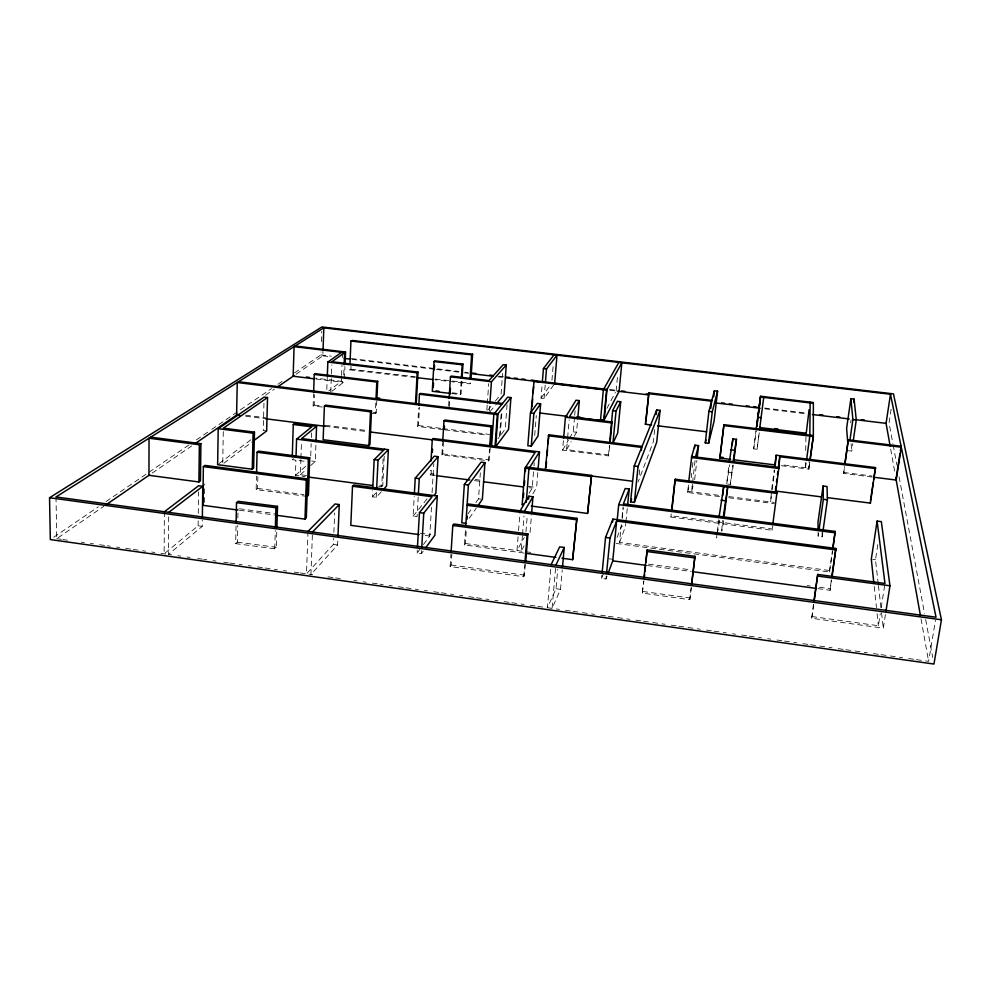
<?xml version="1.0" encoding="UTF-8"?>
<svg xmlns="http://www.w3.org/2000/svg" width="991" height="991" viewBox="0 0 991 991"><rect width="100%" height="100%" fill="white"/><g stroke="black" fill="none" stroke-linecap="round" stroke-linejoin="round"><path stroke-width="0.74" stroke-dasharray="4.96 3.72" d="M885.434 614.544L883.303 628.158L811.74 618.273L813.462 604.485M164.37 511.752L164.147 553.796L198.126 525.8L202.238 526.357L202.313 520.201M168.693 516.856L168.458 554.403L202.238 526.357M781.255 465.696L808.867 469.139L808.953 461.558M198.126 525.8L198.2 519.631M198.274 513.474L198.547 491.908M204.48 502.474L204.728 483.942M222.752 462.574L223.334 428.174M805.472 462.636L805.361 468.706L806.166 462.76M805.695 450.521L805.956 436.882M276.774 532.155L276.328 547.317L274.78 548.803L235.672 543.638L236.044 525.428M235.672 543.638L237.344 542.176L237.679 525.527M237.84 517.959L238.026 508.879M307.148 496.404L256.161 489.604L256.496 476.151M256.161 489.604L257.573 488.414L257.908 474.999M263.953 403.164L263.259 430.528L266.653 430.961M274.78 548.803L275.287 530.557M299.133 475.841L295.417 475.346L295.913 460.27M306.492 475.519L300.384 474.714L300.892 459.663M300.942 458.164L301.487 441.602M307.99 531.387L306.504 573.826L333.385 544.406L333.633 538.41M310.728 455.922L311.149 443.671M311.372 437.539L311.533 432.943M322.236 407.041L313.144 405.901L313.565 393.91M313.144 405.901L314.184 405.096L314.556 394.616M312.363 535.029L310.951 574.458L337.609 544.976L337.857 538.993M310.691 465.572L315.299 461.472L315.968 443.126M294.513 372.913L320.911 354.902L321.01 351.954M321.381 341.66L321.765 331.366M296.074 374.226L322.806 355.856L322.967 351.433M326.795 389.488L327.265 377.298M330.746 392.163L331.39 375.416M331.452 373.904L331.812 364.775M333.868 532.427L334.661 512.954M341.511 376.84L341.338 381.287L328.801 390.912M341.573 375.366L341.994 364.985M342.304 357.578L342.477 353.143M343.716 374.945L344.075 366.038M344.459 378.686L344.942 366.831M415.018 377.447L349.724 369.854L349.848 366.819M349.724 369.854L350.925 369.222L351.049 366.199M372.257 413.272L375.292 413.656L375.862 401.615M375.292 413.656L376.208 412.813L376.791 400.798M381.386 491.672L376.233 497.321L372.381 496.801L372.666 490.867M376.233 497.321L376.518 491.375M378.649 486.296L381.708 486.692L383.145 457.867M381.708 486.692L382.774 485.54L384.285 455.265M443.398 429.648L417.62 426.415L418.66 408.019M418.214 496.949L417.075 516.782L413.086 516.249L414.213 496.417M417.62 426.415L418.475 425.548L419.515 407.177M423.169 551.219L421.373 553.647L417.112 553.065L417.285 550.067M421.373 553.647L421.559 550.649M434.752 475.445L430.181 474.85L430.453 470.242M430.181 474.85L431.097 473.76L431.469 467.628M432.064 492.676L433.81 463.776M423.43 544.555L429.747 536.044L431.481 507.318M490.285 448.031L488.699 460.865L441.875 454.881L442.643 442.543M441.875 454.881L442.729 453.89L443.485 441.565M448.626 406.013L449.01 399.869M449.27 406.756L449.654 400.624M451.462 393.538L460.307 394.579L461.273 379.677M460.307 394.579L461.05 393.836L461.917 380.457M525.49 564.474L523.805 576.737L450.137 566.567L450.93 554.378M450.137 566.567L451.165 565.019L451.859 554.39M523.88 553.04L464.469 544.963L465.497 529.702M464.469 544.963L465.411 543.539L466.451 528.314M475.878 502.561L478.529 498.783L480.338 472.843M486.866 409.84L487.188 405.22M487.299 403.684L488.699 383.69M489.368 411.03L489.814 404.873M488.699 460.865L489.542 449.022M501.074 394.17L502.586 373.508M499.489 436.684L501.186 413.544M500.17 435.78L501.867 412.69M507.045 404.762L505.249 429.016L497.916 438.778M518.058 536.788L516.98 550.538L524.264 537.469M518.541 530.68L520.102 510.836M522.406 535.834L521.192 551.107L524.066 545.88M522.53 534.31L523.991 515.977M525.961 531.882L527.274 515.531M534.694 435.495L536.292 415.625M523.805 576.737L524.784 564.498M529.107 493.245L532.192 488.092L533.864 467.331M533.988 465.857L534.223 462.884M530.061 532.44L531.51 514.589M553.746 384.88L544.096 398.481L541.036 398.122L542.238 383.344M772.1 530.259L772.2 528.971L671.266 515.791L670.907 517.029L772.1 530.259L772.67 525.837M532.885 493.741L536.602 487.448L537.816 472.645M544.096 398.481L545.174 385.189M551.937 380.284L553.312 363.808M550.748 569.23L547.441 607.731L556.025 588.716L557.735 569.268M609.738 445.95L608.424 455.897L562.591 450.125L563.495 439.657M555.567 568.326L552.086 608.375L560.522 589.335L562.244 569.887M608.883 454.931L566.579 449.604L567.496 439.162M567.62 437.663L569.181 419.75M569.354 438.493L573.244 431.828L574.569 416.765M574.706 415.266L575.102 410.745M574.247 436.238L576.539 432.237L577.48 421.695M771.332 493.617L770.589 501.954L771.964 491.301M608.424 455.897L609.428 445.393M616.117 390.999L617.554 375.961M607.037 576.205L605.996 578.992L601.587 578.385L601.884 575.35M605.996 578.992L606.294 575.957M616.278 543.452L829.578 572.005L829.541 570.519L619.548 542.436L621.332 524.635M622.063 517.215L623.104 506.835M622.187 518.516L623.24 508.011M619.548 542.436L625.445 526.543L625.742 523.545M625.891 522.034L627.253 508.532M639.158 474.875L639.765 468.879M654.642 429.611L653.379 441.726L638.13 481.948M691.334 587.576L689.773 599.666L642.317 593.114L643.568 581.209M642.317 593.114L643.939 580.701M670.907 517.029L671.241 513.982M719.466 496.565L687.506 492.465L688.658 483.769M691.21 477.724L691.706 473.289M692.375 467.368L693.043 461.447M692.387 484.24L691.52 491.821L693.613 483.719M692.56 482.728L695.137 459.997M694.666 479.669L696.859 460.431M689.773 599.666L691.148 587.737M717.112 533.356L716.58 537.878L720.643 538.41M717.298 531.845L718.735 519.779M719.664 520.3L717.112 534.967M733.328 465.113L730.317 484.401L726.663 483.93L728.992 464.643M721.559 530.879L722.823 520.312M726.663 483.93L729.772 464.668M723.616 520.808L721.943 531.139M730.317 484.401L732.659 465.101M759.242 432.757L757.062 449.282L753.693 448.861L755.96 430.788M757.062 449.282L759.143 432.708M771.704 489.455L774.206 470.118M772.162 489.777L774.739 469.969M809.684 462.227L808.879 468.148L781.329 464.705M808.867 469.139L809.882 461.719M753.693 448.861L756.207 430.862M822.79 532.378L822.158 536.812L818.132 536.28L818.554 533.331M811.74 618.273L813.673 604.708M829.541 570.519L832.353 550.971M872.179 477.043L843.638 473.475L844.431 466.538M850.65 422.847L851.071 419.874M843.638 473.475L844.493 467.529M829.578 572.005L832.626 550.909M817.885 588.642L830.099 590.302L831.35 579.772M830.099 590.302L831.622 579.846M848.395 450.707L851.752 451.116L852.83 443.683M891.144 409.172L889.051 422.934L892.866 443.46M878.249 583.972L875.487 559.754L878.063 542.969M811.753 616.513L878.385 625.717L880.268 613.64M881.21 607.607L884.975 583.464M925.544 660.923L928.604 661.356L935.504 620.242M687.506 492.465L689.6 484.599M601.587 578.385L603.172 574.21M617.059 537.556L621.444 526.01L625.445 526.543M606.888 408.391L615.399 392.337M566.579 449.604L571.175 441.59M562.591 450.125L568.586 439.831M469.288 518.256L476.262 508.135M467.95 513.933L472.36 507.615M541.036 398.122L549.918 385.759M417.112 553.065L419.825 549.423M413.086 516.249L427.319 498.572M489.926 411.773L495.624 404.861M487.708 410.224L491.548 405.629M495.376 401.021L499.204 396.425M372.381 496.801L376.53 492.304M300.384 474.714L306.108 469.635M295.417 475.346L305.897 466.117M293.423 458.622L292.184 459.663L308.981 461.856M331.886 391.284L344.335 381.659L315.448 378.128M223.941 463.156L252.011 441.998M219.073 463.59L250.996 439.707M56.016 496.949L56.722 538.683L103.82 506.314M152.205 473.079L191.672 445.962M265.514 395.223L274.433 389.104M53.762 537.221L98.344 506.797M105.987 501.582L188.786 445.07M196.429 439.855L210.439 430.292M211.715 429.413L271.584 388.559M277.951 384.211L283.054 380.73M350.925 369.222L415.415 376.729M435.371 379.045L470.688 383.145L469.697 383.814L434.764 379.751M452.218 392.808L461.05 393.836M320.911 354.902L331.39 356.153M351.359 358.544L458.895 371.427M465.039 372.158L468.111 372.529M498.832 376.208L503.44 376.753M609.428 389.451L617.108 390.367M764.581 408.032L806.055 412.999M322.806 355.856L330.486 356.772M351.966 359.349L434.851 369.284M436.374 369.47L462.475 372.591M464.011 372.777L468.607 373.334M497.767 376.828L502.375 377.373M609.812 390.243L617.48 391.172M764.829 408.825L806.265 413.792M315.993 379.02L343.406 382.365M573.244 431.828L576.539 432.237M314.184 405.096L321.753 406.037M373.186 412.442L376.208 412.813M843.576 472.472L872.043 476.027M418.475 425.548L441.168 428.385M442.68 428.57L489.579 434.454M444.909 429.846L487.361 435.16M728.856 472.236L732.411 472.695M245.533 415.192L265.477 417.719M325.321 425.275L368.28 430.713M245.78 416.245L265.65 418.759M325.259 426.303L368.057 431.717M442.729 453.89L489.443 459.849M687.804 491.35L719.689 495.438M728.806 496.602L774.355 502.449M728.608 497.742L774.268 503.601M431.097 473.76L434.132 474.156M475.147 479.483L481.23 480.263M528.314 486.37L536.602 487.448M474.342 480.585L481.948 481.564M529.144 487.696L532.192 488.092M311.694 461.001L315.299 461.472M379.714 485.144L382.774 485.54M478.529 498.783L481.081 499.117M302.193 476.237L305.253 476.634M872.699 559.382L875.487 559.754M237.344 542.176L276.328 547.317M257.573 488.414L303.94 494.596M239.426 508.755L274.396 513.487M420.172 533.22L430.775 534.657M609.019 558.788L613.28 559.37M648.498 564.127L691.384 569.936M807.207 585.619L810.254 586.028M819.396 587.267L830.062 588.716M239.438 510.254L274.495 514.998M425.189 535.425L429.747 536.044M647.408 565.539L691.123 571.473M465.411 543.539L524.673 551.578M526.196 551.789L530.755 552.408M333.385 544.406L337.609 544.976M451.165 565.019L524.623 575.164M642.8 591.466L690.12 597.994M556.025 588.716L560.522 589.335M56.722 538.683L61.318 539.327M62.854 539.55L67.45 540.194M81.237 542.139L84.297 542.56M90.429 543.427L93.501 543.861M99.62 544.728L105.752 545.583M107.288 545.806L110.348 546.227M116.48 547.094L119.539 547.528M125.671 548.382L131.803 549.249M133.339 549.46L140.995 550.538M142.531 550.761L145.59 551.194M151.722 552.049L154.782 552.482M160.914 553.35L167.045 554.204M168.581 554.427L171.641 554.849M177.773 555.716L180.833 556.149M186.965 557.016L190.024 557.438M197.692 558.515L202.288 559.172M203.824 559.382L206.884 559.816M213.015 560.671L216.075 561.104M223.743 562.182L228.339 562.826M229.875 563.049L237.53 564.127M239.066 564.337L242.126 564.771M248.258 565.638L251.318 566.059M257.449 566.926L263.581 567.793M265.117 568.004L272.773 569.082M274.309 569.292L277.369 569.726M283.5 570.593L286.56 571.027M294.228 572.104L298.824 572.748M300.36 572.959L312.611 574.693M327.934 576.849L334.066 577.703M335.602 577.926L340.198 578.571M353.985 580.503L357.057 580.937M363.177 581.804L366.249 582.237M372.381 583.092L378.5 583.959M380.036 584.17L383.096 584.603M389.228 585.47L392.3 585.904M398.419 586.759L404.551 587.626M406.087 587.836L413.743 588.914M415.279 589.137L418.338 589.558M424.47 590.425L427.542 590.859M433.662 591.714L439.793 592.581M441.329 592.791L448.985 593.869M450.521 594.092L453.593 594.526M459.713 595.38L462.785 595.814M468.916 596.681L475.036 597.536M476.572 597.759L484.24 598.837M485.763 599.047L488.836 599.481M494.955 600.348L498.027 600.769M504.159 601.636L510.278 602.503M511.814 602.714L519.482 603.792M521.006 604.002L524.078 604.436M530.197 605.303L536.329 606.158M537.865 606.381L545.521 607.458M547.057 607.669L554.725 608.747M556.248 608.97L559.32 609.403M565.452 610.258L571.572 611.125M573.108 611.336L580.763 612.413M582.299 612.636L589.967 613.714M591.491 613.925L594.563 614.358M600.695 615.213L606.814 616.08M608.35 616.291L616.018 617.368M617.542 617.591L625.21 618.669M626.733 618.88L629.805 619.313M635.937 620.18L642.057 621.035M643.593 621.258L651.26 622.336M652.784 622.546L660.452 623.624M661.976 623.847L665.048 624.268M671.18 625.135L677.299 626.002M678.835 626.213L686.503 627.291M688.027 627.501L695.694 628.579M697.23 628.802L700.29 629.235M706.422 630.09L712.554 630.957M714.077 631.168L721.745 632.246M723.269 632.469L726.341 632.89M732.473 633.757L735.533 634.19M741.664 635.058L747.796 635.912M749.32 636.135L756.988 637.213M758.511 637.424L761.583 637.857M767.715 638.712L770.775 639.145M776.907 640.013L783.039 640.867M784.562 641.09L792.23 642.168M793.766 642.379L796.826 642.812M802.958 643.679L809.09 644.534M810.613 644.757L818.281 645.835M819.805 646.045L827.473 647.123M829.009 647.346L832.068 647.767M838.2 648.634L844.332 649.501M845.856 649.712L853.524 650.79M855.047 651L862.715 652.078M864.251 652.301L867.311 652.735M873.443 653.589L879.574 654.456M881.098 654.667L888.766 655.745M890.302 655.968L897.957 657.045M899.494 657.256L902.553 657.69M908.685 658.544L914.817 659.411M916.341 659.634L924.008 660.712M893.151 444.984L896.83 464.717M899.097 476.857L924.541 613.479M925.668 619.548L932.742 657.504M890.674 449.121L894.737 471.865M921.023 618.904L928.604 661.356M878.422 585.495L881.371 611.224M881.532 612.748L883.303 628.158M874.198 586.412L876.453 607.582M877.097 613.627L878.385 625.717M851.096 443.671L851.752 451.116M822.096 532.539L822.158 536.812M818.095 532.018L818.132 536.28"/><path stroke-width="1.49" d="M810.081 460.233L813.338 436.486L813.363 402.519L760.605 396.251L756.145 429.276M810.13 402.135L809.808 436.065L806.575 459.799M198.894 481.973L199.364 444.748L200.913 443.671L200.442 480.808L198.894 481.973L148.96 475.308L149.034 438.22L199.364 444.748M202.362 517.116L202.759 486.296L198.621 485.739L164.37 511.752M277.542 515.419L304.98 519.135L306.33 517.81L307.668 478.926L204.976 465.398L203.366 466.588L202.858 505.299L237.914 510.043M267.52 397.515L264.114 397.094L218.218 428.707L217.636 464.68L252.259 469.226L253.622 468.136L254.464 432.15L223.334 428.174L267.52 397.515L266.653 430.961L254.452 440.153M805.98 435.371L809.102 409.679M236.106 522.393L236.502 502.672L238.174 501.31L277.505 506.364L276.898 527.608M252.259 469.226L253.089 433.166L254.464 432.15M256.558 473.165L257.065 452.243L258.49 451.128L309.737 457.78L308.436 495.19L307.148 496.404L308.449 458.907L309.737 457.78M275.374 527.509L275.932 507.739L277.505 506.364M292.283 456.603L293.286 424.482L294.525 423.516L316.575 426.303L316.018 441.59M296.049 455.736L296.582 439.149L311.744 426.824L293.286 424.482M304.98 519.135L306.318 480.152L307.668 478.926M313.614 392.411L314.246 374.425L315.299 373.681L377.72 381.275L376.865 399.299M323.029 349.959L323.834 327.848L890.475 394.245L936.024 617.207L56.016 496.949L323.834 327.848M324.404 406.037L323.14 439.719L368.925 445.566L369.928 444.6L371.514 410.881L325.519 405.158L324.404 406.037L370.51 411.785L371.514 410.881M327.315 375.775L327.835 362.049L342.539 351.656M344.137 364.552L344.633 352.672L294.067 346.652L293.15 376.233L314.469 378.835M337.981 535.995L339.269 504.543L335.02 503.973L307.99 531.387M345.066 363.87L345.562 352.016L295.095 345.995M349.972 363.796L350.938 341.053L352.152 340.483L472.608 354.196L470.985 378.574M425.845 547.565L434.9 535.214L437.304 495.995L353.75 484.995L352.511 486.247L350.802 525.341L419.119 534.607M368.925 445.566L370.51 411.785M376.01 398.605L376.803 382.043L377.72 381.275M372.802 487.894L374.164 459.675L384.595 449.208M376.667 488.402L378.042 460.183L388.385 449.691L301.586 438.592L316.575 426.303M388.385 449.691L386.54 486.036L383.443 489.418M418.016 372.083L417.199 372.802L415.489 403.486L416.307 402.693L418.016 372.083L331.923 361.727L345.562 352.016M418.834 404.947L419.441 394.22L420.295 393.402L502.536 403.461M414.374 493.369L415.241 478.12L434.269 456.182L438.096 456.665L435.867 493.171L433.996 495.537M418.388 493.902L419.267 478.641L438.096 456.665M417.459 547.069L419.466 512.595L432.113 496.739L352.511 486.247M421.732 547.651L423.764 513.165L437.304 495.995M462.103 377.484L462.97 364.093L434.838 360.873L434.046 361.542L432.287 391.284L449.988 393.365M433.253 387.592L433.525 383.133M434.306 369.779L434.578 365.32M431.011 461.026L432.287 439.509L433.203 438.505L539.5 451.933L538.051 469.684M432.386 452.305L432.572 449.233M442.742 440.995L443.98 420.927L444.823 420.011L491.883 425.87L490.396 446.557M444.253 429.252L444.451 426.167M449.109 398.332L450.447 376.815L451.202 376.072L488.922 380.606L503.23 364.663L506.29 365.022L504.109 394.542L496.565 403.709M450.038 394.48L450.434 388.348M461.372 378.19L462.24 364.787L462.97 364.093M451.128 551.343L452.8 525.441L453.828 524.004L527.943 533.938L525.738 561.414M469.994 379.231L471.629 354.815L472.608 354.196M478.009 505.608L482.369 499.278L484.958 462.661L481.093 462.165L464.333 484.512L461.781 522.777L465.807 523.31M465.807 525.131L468.396 485.033L484.958 462.661M467.071 519.185L467.269 516.138M489.913 403.325L491.449 381.746L506.29 365.022M489.765 446.061L491.127 426.811L491.883 425.87M491.598 445.814L493.865 414.176L507.615 397.18L510.935 397.577L508.544 429.425L495.847 446.532M495.042 446.247L497.333 414.61L510.935 397.577M495.649 446.805L498.052 413.718L238.509 381.733M674.933 480.412L675.28 479.248L777.018 492.193L776.932 493.394L674.933 480.412L671.576 510.922M779.855 455.699L778.864 468.483L691.445 457.545L694.889 445.17L698.544 445.628L697.193 457.47M432.287 439.509L535.066 452.503L525.044 468.111L522.146 504.853L522.876 503.639M523.359 497.532L523.719 492.948M524.326 485.305L524.685 480.722M525.403 471.567L525.775 466.984L591.553 475.395L587.564 513.449L531.275 506.042M530.433 412.937L527.831 445.752L531.25 446.185L538.039 435.904L540.64 403.808L537.283 403.399L530.433 412.937L533.876 413.358L540.64 403.808M531.114 411.922L534.112 380.643L607.012 389.376L604.126 419.998L601.116 419.639M532.056 406.545L532.663 398.927M533.146 392.832L533.629 386.738M526.258 502.288L528.946 468.607L539.5 451.933M531.25 446.185L533.876 413.358M528.587 499.179L528.822 496.206L532.947 496.751L531.622 513.103M525.032 561.439L527.125 535.425L527.943 533.938M542.35 381.869L543.427 368.578L554.056 354.828M545.422 382.241L546.499 368.949L557.004 355.174L554.626 383.641M545.31 470.068L548.779 434.776L642.069 446.408M546.053 467.541L546.549 461.583M547.044 455.625L547.54 449.679M548.035 443.72L548.779 434.776M563.619 438.158L565.427 417.236L576.031 400.215L579.351 400.612L577.741 418.685M775.135 466.922L776.139 455.241L875.474 467.554L870.42 503.118L827.46 497.655M562.516 566.902L564.226 547.453L559.692 546.834L551.145 564.61M561.971 558.218L572.637 559.667L576.898 518.33L468.099 503.961L467.157 505.299L576.242 519.718M576.898 518.33L572.637 559.667M587.564 513.449L591.553 475.395M600.496 420.432L603.358 389.76L618.855 362.421M603.705 420.828L606.591 390.144L621.852 362.768L619.09 391.358L603.705 420.828L577.988 417.669M609.713 442.395L612.649 410.608L617.405 401.33L620.713 401.739L617.666 433.154L612.946 443.138L609.576 442.717M610.022 442.952L612.042 421.993L569.441 416.765L579.351 400.612M612.946 443.138L616.043 411.017L620.713 401.739M602.181 572.327L605.551 537.432L612.909 519.111L835.884 548.469L832.056 576.861M606.591 572.922L609.998 538.026L616.662 521.055L835.946 549.968M612.599 522.17L612.909 519.111M608.078 573.405L612.735 560.844L616.662 521.055M617.244 519.482L618.718 504.617L625.185 488.513L629.223 489.034L627.563 505.534M630.573 501.904L634.203 466.018L656.699 409.94L660.08 410.348L656.723 442.135L634.389 502.4L630.573 501.904L631.663 499.03M634.389 502.4L638.055 466.501L660.08 410.348M641.363 450.422L641.673 447.412L548.159 435.755M651.508 425.028L645.389 424.284L648.882 392.857L711.835 400.389M645.897 421.918L648.882 392.857M656.228 414.486L656.699 409.94M643.877 578.236L647.197 549.931L694.951 556.335L691.668 584.603M644.261 577.617L644.596 574.545M644.918 571.46L645.562 565.316M645.897 562.231L647.197 549.931M671.762 511.22L675.28 479.248M688.708 481.837L691.73 456.492L778.938 467.393L775.557 493.295M694.555 448.13L694.889 445.17M705.282 442.878L708.912 411.352L714.4 390.764L717.583 391.148L714.09 421.175L708.615 443.299L705.282 442.878L706.026 439.942M710.782 408.503L711.625 401.182L648.535 393.625M691.495 584.752L694.951 556.335M713.706 396.772L714.4 390.764M708.615 443.299L712.269 411.748L717.583 391.148M730.627 459.378L719.9 458.028L723.938 424.681L813.338 435.569L810.093 459.267M719.9 458.028L723.938 424.681M719.107 516.769L723.703 486.618L722.6 495.797M729.351 461.682L732.882 438.902L736.462 439.335L733.699 462.079M723.195 517.302L727.691 487.126L723.987 517.748M732.151 444.959L732.882 438.902M733.018 462.14L736.462 439.335M756.901 425.684L760.493 397.019L813.363 403.3M756.839 426.365L757.582 420.345M757.966 417.335L760.605 396.251M759.527 429.698L763.813 396.635M774.603 467.145L776.139 455.241M759.639 429.76L760.023 426.749M775.482 489.529L775.879 486.544M776.461 482.072L776.845 479.087M777.427 474.615L777.824 471.629M778.406 467.157L779.768 456.727L875.623 468.607M772.807 524.375L777.018 492.193M823.001 530.891L827.398 499.823L827.027 486.519L823.075 486.024L818.009 522.084L818.071 529.182M818.962 530.371L823.335 499.315L823.075 486.024M813.884 601.487L817.724 574.433L884.975 583.464L877.109 521.08L881.333 521.625L889.968 585.78L885.917 611.509M814.094 601.698L817.724 574.433M853.263 440.722L856.274 419.924L854.069 399.088L850.873 398.704L846.611 428.397L847.8 443.274M833.01 546.462L835.178 531.424L623.401 503.874L629.223 489.034M844.852 463.565L848.284 439.818L901.104 446.247L900.41 450.719M853.635 402.061L854.069 399.088M844.927 464.556L848.284 439.818M833.059 547.899L835.178 531.424M849.906 440.314L852.904 419.527L850.873 398.704M831.994 575.3L835.884 548.469M870.519 500.492L873.22 482.518M873.666 479.533L875.474 467.554M890.141 446.086L886.078 423.355L890.475 394.245M877.109 521.08L871.3 559.197L873.715 581.878M896.025 479.012L899.939 453.692M941.45 619.771L933.956 664.057L50.318 539.575L49.55 497.742L321.926 326.943L893.461 393.873L941.45 619.771L49.55 497.742M695.484 456.962L698.544 445.628M645.389 424.284L645.736 423.454M555.827 565.254L564.226 547.453M612.042 421.993L611.583 422.897L565.427 417.236M524.35 511.393L532.947 496.751M520.102 510.836L528.822 496.206M312.475 531.994L339.269 504.543M168.73 512.359L202.759 486.296M106.371 504.568L149.653 474.825M195.487 443.336L237.852 414.226M276.972 387.345L294.166 375.527M350.938 341.053L471.629 354.815M434.046 361.542L462.24 364.787M416.542 377.633L433.253 379.578M436.028 390.9L438.963 391.247M543.427 368.578L546.499 368.949M472.719 373.074L475.791 373.446M489.616 375.106L492.688 375.465M506.512 377.125L509.585 377.497M514.193 378.042L517.265 378.413M521.873 378.971L524.945 379.33M531.089 380.073L534.161 380.433M621.716 390.925L624.788 391.296M646.293 393.873L649.365 394.232M721.572 402.879L724.644 403.25M729.252 403.808L732.324 404.167M746.149 405.827L749.221 406.199M753.829 406.744L756.901 407.115M819.879 414.659L822.951 415.018M836.776 416.678L839.848 417.05M861.352 419.627L864.425 419.986M344.298 358.432L350.43 359.163M471.679 373.694L493.171 376.27M505.447 377.744L540.752 381.969M554.564 383.628L557.623 384M560.695 384.359L565.304 384.917M569.912 385.462L574.507 386.019M577.58 386.391L582.188 386.936M586.783 387.493L591.392 388.038M594.464 388.41L599.072 388.968M617.48 391.172L648.176 394.852M715.713 402.941L760.221 408.267M812.397 414.523L849.237 418.945M855.382 419.676L886.078 423.355M533.542 381.386L606.591 390.144M852.904 419.527L856.274 419.924M327.835 362.049L417.199 372.802M450.447 376.815L491.449 381.746M708.912 411.352L712.269 411.748M757.657 417.236L761.051 417.645M774.813 428.546L777.799 428.905M759.725 427.555L806.253 433.203M612.649 410.608L616.043 411.017M314.246 374.425L376.803 382.043M723.74 425.573L813.338 436.486M848.358 440.76L901.29 447.201L896.198 480.04L873.678 477.228M306.33 377.014L309.378 377.385M419.441 394.22L501.855 404.291M657.628 425.783L706.533 431.779M576.973 416.678L579.983 417.038M540.194 413.036L567.409 416.369M376.58 397.8L379.64 398.184M497.333 414.61L237.245 382.526L236.601 415.093L239.661 415.477M730.776 449.815L734.455 450.261M443.98 420.927L491.127 426.811M720.098 457.074L723.157 457.458M733.699 459.75L775.123 464.928M265.65 418.759L325.259 426.303M369.593 431.903L432.262 439.831M634.203 466.018L638.055 466.501M775.284 491.016L821.316 496.875M823.335 499.315L827.398 499.823M549.869 470.663L554.44 471.245M558.998 471.827L562.046 472.212M566.617 472.806L569.652 473.19M574.223 473.772L577.27 474.169M581.828 474.751L584.876 475.135M589.434 475.717L632.047 481.168M218.218 428.707L253.089 433.166M525.044 468.111L590.983 476.547M296.582 439.149L383.529 450.286M721.089 500.182L725.189 500.715M374.164 459.675L378.042 460.183M150.706 437.167L200.913 443.671M236.502 502.672L275.932 507.739M257.065 452.243L308.449 458.907M436.275 475.643L469.771 479.991M483.472 481.762L523.062 486.903M415.241 478.12L419.267 478.641M464.333 484.512L468.396 485.033M618.718 504.617L835.227 532.824M308.312 477.043L372.529 485.491M203.366 466.588L306.318 480.152M419.466 512.595L423.764 513.165M605.551 537.432L609.998 538.026M452.8 525.441L527.125 535.425M646.714 551.479L694.604 557.908M817.736 576.081L889.968 585.78M612.735 560.844L645.897 565.341M692.635 571.671L816.349 588.431M525.403 553.238L555.877 557.388M895.827 477.922L920.478 615.869M870.296 501.979L870.42 503.118"/></g></svg>
